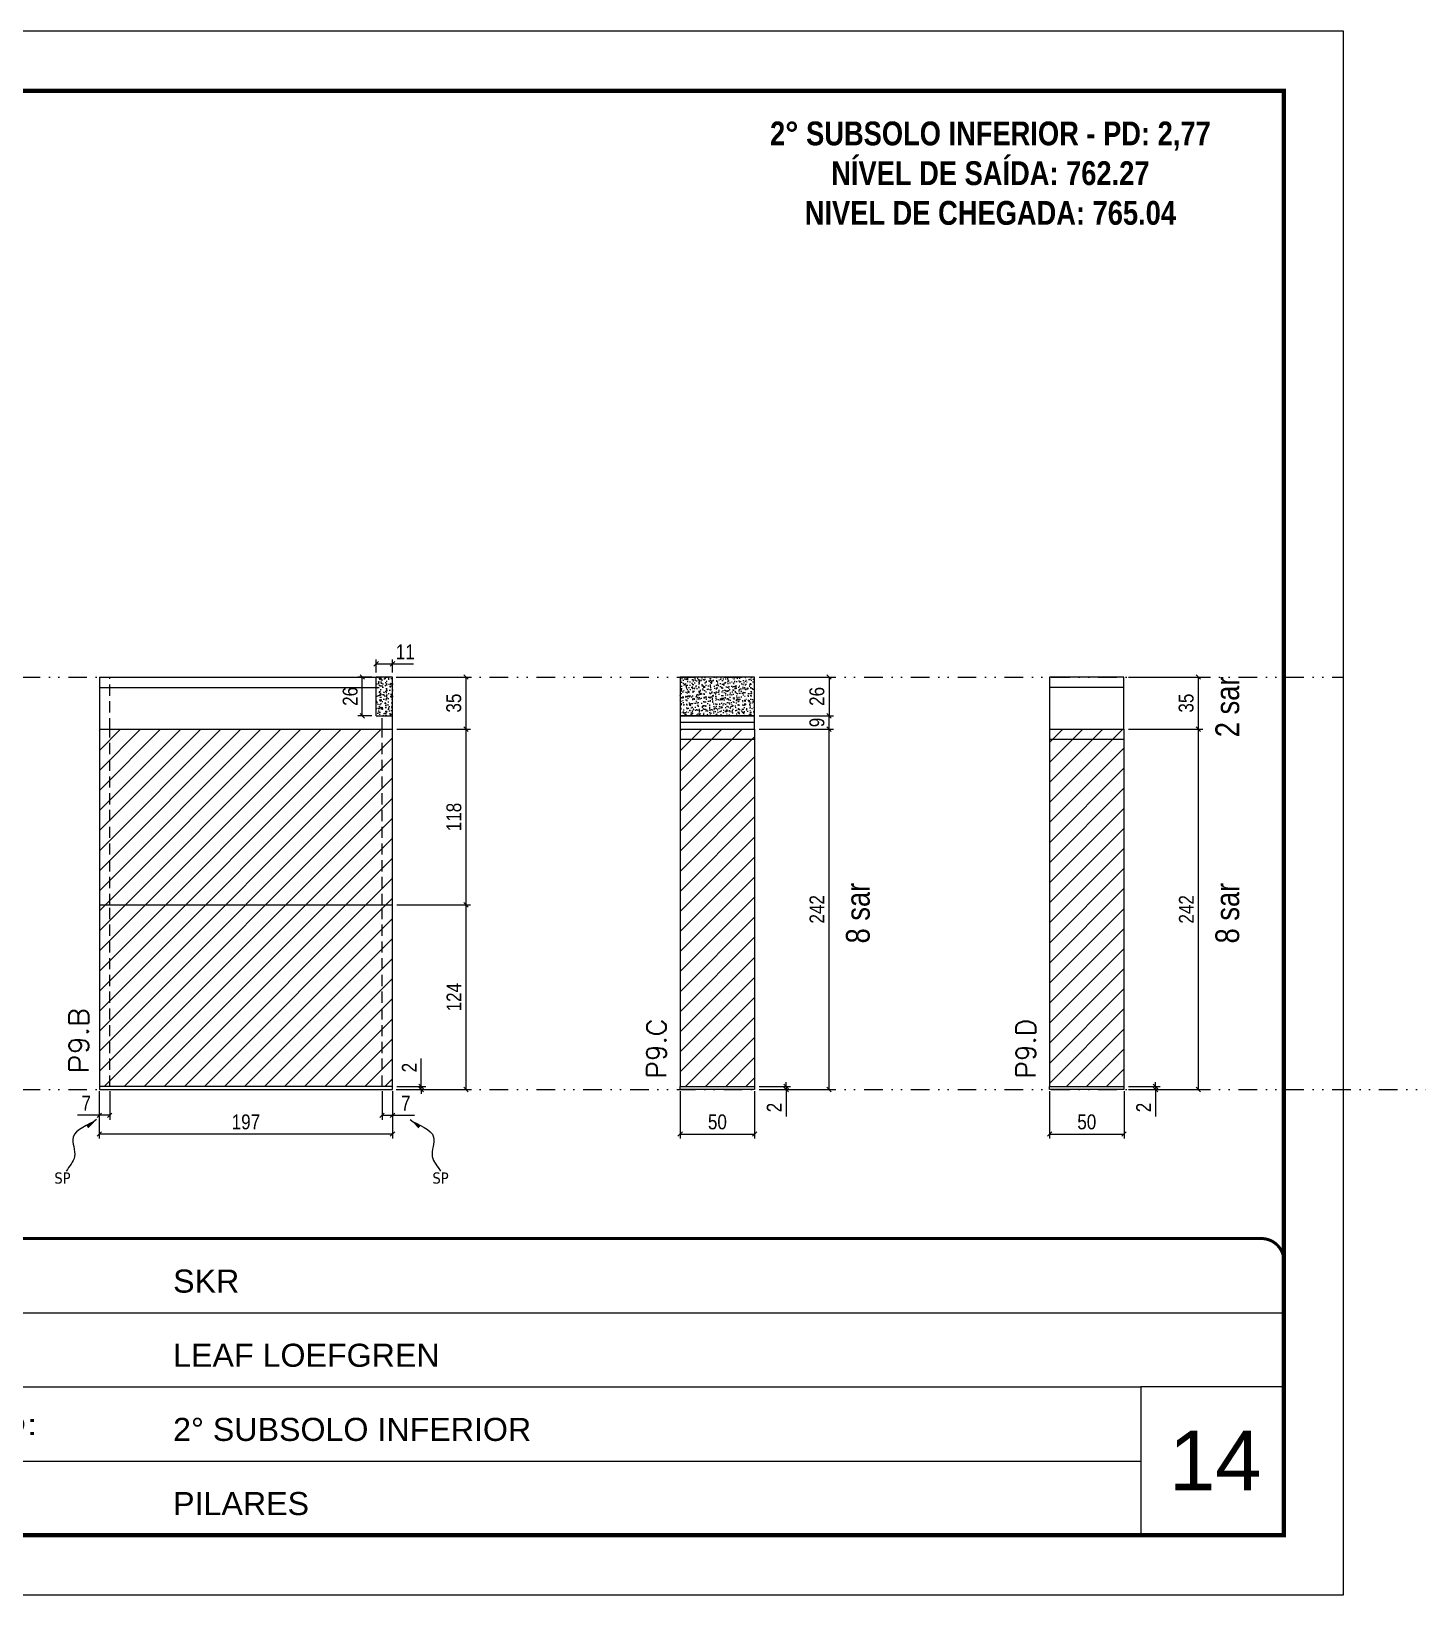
# Model space of a CAD drawing. Extents: x 13513 to 27878, y -21631 to 6985.
# Drawn here: x 16615 to 17547, y 2489 to 3539 of the extents above; entities that cross this region are included whole.
import ezdxf

# ---------------------------------------------------------------- set-up
doc = ezdxf.new("R2010")
doc.units = 0
for name, pattern in [('CONTINUO', [0]), ('DASHED', [0.75, 0.5, -0.25]), ('DIVIDE2', [0.625, 0.25, -0.125, 0, -0.125, 0, -0.125]), ('HIDDEN', [0.375, 0.25, -0.125])]:
    doc.linetypes.add(name, pattern=pattern)
for name, color, linetype, lineweight in [('CARIMBO', 255, 'Continuous', 9), ('Folhas', 255, 'Continuous', 9), ('Hachura', 251, 'Continuous', 9), ('SARRAFO DE PRESSAO', 251, 'DASHED', 9), ('Texto Seção', 7, 'Continuous', 15)]:
    doc.layers.add(name, color=color, linetype=linetype, lineweight=lineweight)
for name, color, linetype in [('COTA', 241, 'Continuous'), ('NOMENCLATURA', 7, 'Continuous'), ('Nível', 160, 'Continuous'), ('Painéis', 200, 'Continuous'), ('SARR_2.2x7', 40, 'Continuous'), ('SARR_EDITAR', 141, 'Continuous'), ('Sarrafo de Pressão', 42, 'HIDDEN'), ('texto', 7, 'Continuous')]:
    doc.layers.add(name, color=color, linetype=linetype)
doc.styles.add('ARIAL', font='arial.ttf')
doc.styles.add('ARIAL_NARROW', font='ARIALN.TTF', dxfattribs={"height": 0.2})
doc.styles.add('COTA TECNICA', font='techl___.ttf', dxfattribs={"height": 10})
doc.styles.add('COTA TECNICA-50', font='techl___.ttf', dxfattribs={"height": 10})
doc.styles.add('REGUA-120', font='ROMANS.shx', dxfattribs={"height": 15})
doc.styles.add('ROMANC', font='techb___.ttf', dxfattribs={"height": 2.5})
doc.styles.get("Standard").update_dxf_attribs({"font": 'arial.ttf'})
doc.styles.add('Tecnologia', font='')
doc.styles.get('Tecnologia').set_extended_font_data('Forgotten Futurist')
doc.dimstyles.new('COTA PAINEL-50', dxfattribs={"dimtxt": 10, "dimasz": 3, "dimexe": 3, "dimexo": 3, "dimgap": 3, "dimtad": 1, "dimdec": 1, "dimzin": 12, "dimdsep": 46, "dimtxsty": 'COTA TECNICA-50', "dimblk1": 'OBLIQUE', "dimblk2": 'OBLIQUE', "dimsah": 1, "dimcen": 0.9, "dimclrd": 4, "dimclre": 4, "dimclrt": 240, "dimadec": 1, "dimazin": 3, "dimtfac": 1, "dimtdec": 1, "dimtmove": 0, "dimatfit": 3, "dimfxl": 1, "dimtolj": 1, "dimtzin": 12, "dimarcsym": 0})
doc.dimstyles.new('PAINEL', dxfattribs={"dimtxt": 10, "dimasz": 3, "dimexe": 3, "dimexo": 3, "dimgap": 3, "dimtad": 1, "dimdec": 1, "dimzin": 12, "dimdsep": 46, "dimtxsty": 'COTA TECNICA', "dimblk1": 'OBLIQUE', "dimblk2": 'OBLIQUE', "dimsah": 1, "dimcen": 0.9, "dimclrd": 4, "dimclre": 4, "dimclrt": 240, "dimadec": 1, "dimazin": 3, "dimtfac": 1, "dimtdec": 1, "dimtmove": 0, "dimatfit": 3, "dimfxl": 1, "dimtolj": 1, "dimtzin": 12, "dimarcsym": 0})
doc.dimstyles.get("Standard").update_dxf_attribs({"dimtxt": 0.18, "dimasz": 0.18, "dimexe": 0.18, "dimexo": 0.0625, "dimgap": 0.09, "dimtad": 0, "dimtih": 1, "dimtoh": 1, "dimdec": 4, "dimzin": 0, "dimdsep": 46, "dimtxsty": 'Standard', "dimcen": 0.09, "dimadec": 0, "dimazin": 0, "dimtfac": 1, "dimtdec": 4, "dimtofl": 0, "dimtmove": 0, "dimatfit": 3, "dimfxl": 1, "dimtolj": 1, "dimtzin": 0, "dimarcsym": 0})

# ---------------------------------------------------------------- blocks, each defined once
blk = doc.blocks.new('9999999999')
at = {"color": 30, "linetype": 'CONTINUO'}
for p, q in [((98564.6, 34230.2), (98564.6, 34429.4)), ((98564.6, 34379.6), (99584, 34379.6)), ((98564.6, 34329.8), (99488, 34329.8)), ((99584, 34329.8), (99488, 34329.8)), ((99488, 34329.8), (99488, 34230.2)), ((98564.6, 34280), (99488, 34280))]:
    blk.add_line(p, q, dxfattribs=at)
at = {"color": 30, "linetype": 'CONTINUO', "const_width": 2}
blk.add_lwpolyline([(99584, 34230.2), (99584, 34414.4, 0.414214), (99569, 34429.4), (98229, 34429.4, 0.414214), (98214, 34414.4), (98214, 34245.2, 0.414214), (98229, 34230.2), (99584, 34230.2)], format="xyb", dxfattribs=at)
at = {"layer": 'Folhas'}
blk.add_lwpolyline([(98139, 34190.2), (99624, 34190.2), (99624, 35240.2), (98139, 35240.2)], close=True, dxfattribs=at)
at = {"layer": 'Folhas', "color": 30, "const_width": 3}
blk.add_lwpolyline([(98214, 34230.2), (99584, 34230.2), (99584, 35200.2), (98214, 35200.2)], close=True, dxfattribs=at)
at = {"color": 7, "linetype": 'Continuous', "ltscale": 5, "style": 'ARIAL'}
for s, height, p in [('SKR', 15.48, (98837.7, 34393.1)), ('LEAF LOEFGREN', 15.483, (98837.7, 34343.3)), ('2° SUBSOLO INFERIOR', 15.483, (98837.7, 34293.5)), ('NOVA SISTEMAS CONSTRUTIVOS', 11.059, (98263.2, 34267.2)), ('PILARES', 15.48, (98837.7, 34243.7))]:
    blk.add_text(s, height=height, dxfattribs=at).set_placement(p)
at = {"layer": 'Folhas', "color": 7, "style": 'Tecnologia', "width": 1.5}
for s, p in [('CLIENTE:', (98573.7, 34397.2)), ('OBRA:', (98573.7, 34347.3)), ('PAVIMENTO:', (98573.7, 34297.5)), ('PROJETO:', (98573.7, 34247.7))]:
    blk.add_text(s, height=14, dxfattribs=at).set_placement(p)
blk = doc.blocks.new('_Oblique')
at = {"color": 0, "linetype": 'ByBlock', "lineweight": -2}
blk.add_line((-0.5, -0.5), (0.5, 0.5), dxfattribs=at)
blk = doc.blocks.new('*D1206')
at = {"layer": 'COTA', "color": 4, "lineweight": -2, "transparency": 16777216}
for p, q in [((17051.4, 2827.3), (17051.4, 2795.4)), ((17101.4, 2827.3), (17101.4, 2795.4)), ((17051.4, 2798.4), (17101.4, 2798.4))]:
    blk.add_line(p, q, dxfattribs=at)
at = {"layer": 'Defpoints', "color": 0, "transparency": 16777216}
for p in [(17051.4, 2830.3), (17101.4, 2830.3), (17101.4, 2798.4)]:
    blk.add_point(p, dxfattribs=at)
at = {"layer": 'COTA', "color": 4, "lineweight": -2, "transparency": 16777216, "xscale": 3, "yscale": 3, "zscale": 3, "rotation": 180}
blk.add_blockref('_Oblique', (17051.4, 2798.4), dxfattribs=at)
at = {"layer": 'COTA', "color": 4, "lineweight": -2, "transparency": 16777216, "xscale": 3, "yscale": 3, "zscale": 3}
blk.add_blockref('_Oblique', (17101.4, 2798.4), dxfattribs=at)
at = {"layer": 'COTA', "color": 240, "transparency": 16777216, "insert": (17076.4, 2806.5), "char_height": 10, "attachment_point": 5, "style": 'COTA TECNICA'}
blk.add_mtext('\\A1;50', dxfattribs=at)
blk = doc.blocks.new('*D1207')
at = {"layer": 'COTA', "color": 4, "lineweight": -2, "transparency": 16777216}
for p, q in [((17104.4, 2830.3), (17125.6, 2830.3)), ((17104.4, 2828.3), (17125.6, 2828.3)), ((17122.6, 2830.3), (17122.6, 2833.3)), ((17122.6, 2830.3), (17122.6, 2828.3)), ((17122.6, 2828.3), (17122.6, 2810.2))]:
    blk.add_line(p, q, dxfattribs=at)
at = {"layer": 'Defpoints', "color": 0, "transparency": 16777216}
for p in [(17101.4, 2830.3), (17101.4, 2828.3), (17122.6, 2830.3)]:
    blk.add_point(p, dxfattribs=at)
at = {"layer": 'COTA', "color": 4, "lineweight": -2, "transparency": 16777216, "xscale": 3, "yscale": 3, "zscale": 3}
for p, rotation in [((17122.6, 2830.3), 270), ((17122.6, 2828.3), 90)]:
    blk.add_blockref('_Oblique', p, dxfattribs=dict(at, rotation=rotation))
at = {"layer": 'COTA', "color": 240, "transparency": 16777216, "insert": (17114.6, 2816.2), "char_height": 10, "attachment_point": 5, "rotation": 90, "style": 'COTA TECNICA-50'}
blk.add_mtext('\\A1;2', dxfattribs=at)
blk = doc.blocks.new('*D1208')
at = {"layer": 'COTA', "color": 4, "lineweight": -2, "transparency": 16777216}
for p, q in [((17104.4, 3070.3), (17154.4, 3070.3)), ((17151.4, 2828.3), (17151.4, 3070.3)), ((17104.4, 2828.3), (17154.4, 2828.3))]:
    blk.add_line(p, q, dxfattribs=at)
at = {"layer": 'Defpoints', "color": 0, "transparency": 16777216}
for p in [(17101.4, 3070.3), (17151.4, 3070.3), (17101.4, 2828.3)]:
    blk.add_point(p, dxfattribs=at)
at = {"layer": 'COTA', "color": 4, "lineweight": -2, "transparency": 16777216, "xscale": 3, "yscale": 3, "zscale": 3}
for p, rotation in [((17151.4, 3070.3), 90), ((17151.4, 2828.3), 270)]:
    blk.add_blockref('_Oblique', p, dxfattribs=dict(at, rotation=rotation))
at = {"layer": 'COTA', "color": 240, "transparency": 16777216, "insert": (17143.3, 2949.3), "char_height": 10, "attachment_point": 5, "rotation": 90, "style": 'COTA TECNICA-50'}
blk.add_mtext('\\A1;242', dxfattribs=at)
blk = doc.blocks.new('*D1214')
at = {"layer": 'COTA', "color": 4, "lineweight": -2, "transparency": 16777216}
for p, q in [((16661.1, 2827.3), (16661.1, 2795.4)), ((16858.1, 2827.3), (16858.1, 2795.4)), ((16858.1, 2798.4), (16661.1, 2798.4))]:
    blk.add_line(p, q, dxfattribs=at)
at = {"layer": 'Defpoints', "color": 0, "transparency": 16777216}
for p in [(16661.1, 2830.3), (16858.1, 2830.3), (16661.1, 2798.4)]:
    blk.add_point(p, dxfattribs=at)
at = {"layer": 'COTA', "color": 4, "lineweight": -2, "transparency": 16777216, "xscale": 3, "yscale": 3, "zscale": 3, "rotation": 180}
blk.add_blockref('_Oblique', (16661.1, 2798.4), dxfattribs=at)
at = {"layer": 'COTA', "color": 4, "lineweight": -2, "transparency": 16777216, "xscale": 3, "yscale": 3, "zscale": 3}
blk.add_blockref('_Oblique', (16858.1, 2798.4), dxfattribs=at)
at = {"layer": 'COTA', "color": 240, "transparency": 16777216, "insert": (16759.6, 2806.5), "char_height": 10, "attachment_point": 5, "style": 'COTA TECNICA'}
blk.add_mtext('\\A1;197', dxfattribs=at)
blk = doc.blocks.new('*D1215')
at = {"layer": 'COTA', "color": 4, "lineweight": -2, "transparency": 16777216}
for p, q in [((16851.1, 2827.3), (16851.1, 2808)), ((16858.1, 2825.3), (16858.1, 2808)), ((16851.1, 2811), (16858.1, 2811)), ((16858.1, 2811), (16872.9, 2811))]:
    blk.add_line(p, q, dxfattribs=at)
at = {"layer": 'Defpoints', "color": 0, "transparency": 16777216}
for p in [(16851.1, 2830.3), (16858.1, 2828.3), (16858.1, 2811)]:
    blk.add_point(p, dxfattribs=at)
at = {"layer": 'COTA', "color": 4, "lineweight": -2, "transparency": 16777216, "xscale": 3, "yscale": 3, "zscale": 3, "rotation": 180}
blk.add_blockref('_Oblique', (16851.1, 2811), dxfattribs=at)
at = {"layer": 'COTA', "color": 4, "lineweight": -2, "transparency": 16777216, "xscale": 3, "yscale": 3, "zscale": 3}
blk.add_blockref('_Oblique', (16858.1, 2811), dxfattribs=at)
at = {"layer": 'COTA', "color": 240, "transparency": 16777216, "insert": (16867, 2819.1), "char_height": 10, "attachment_point": 5, "style": 'COTA TECNICA-50'}
blk.add_mtext('\\A1;7', dxfattribs=at)
blk = doc.blocks.new('*D1216')
at = {"layer": 'COTA', "color": 4, "lineweight": -2, "transparency": 16777216}
for p, q in [((16661.1, 2825.3), (16661.1, 2808)), ((16668.1, 2827.3), (16668.1, 2808)), ((16661.1, 2811), (16646.4, 2811)), ((16668.1, 2811), (16661.1, 2811))]:
    blk.add_line(p, q, dxfattribs=at)
at = {"layer": 'Defpoints', "color": 0, "transparency": 16777216}
for p in [(16661.1, 2828.3), (16668.1, 2830.3), (16661.1, 2811)]:
    blk.add_point(p, dxfattribs=at)
at = {"layer": 'COTA', "color": 4, "lineweight": -2, "transparency": 16777216, "xscale": 3, "yscale": 3, "zscale": 3, "rotation": 180}
blk.add_blockref('_Oblique', (16661.1, 2811), dxfattribs=at)
at = {"layer": 'COTA', "color": 4, "lineweight": -2, "transparency": 16777216, "xscale": 3, "yscale": 3, "zscale": 3}
blk.add_blockref('_Oblique', (16668.1, 2811), dxfattribs=at)
at = {"layer": 'COTA', "color": 240, "transparency": 16777216, "insert": (16652.3, 2819.1), "char_height": 10, "attachment_point": 5, "style": 'COTA TECNICA-50'}
blk.add_mtext('\\A1;7', dxfattribs=at)
blk = doc.blocks.new('*D1217')
at = {"layer": 'COTA', "color": 4, "lineweight": -2, "transparency": 16777216}
for p, q in [((16877.4, 2830.3), (16877.4, 2849.1)), ((16861.1, 2830.3), (16880.4, 2830.3)), ((16861.1, 2828.3), (16880.4, 2828.3)), ((16877.4, 2828.3), (16877.4, 2830.3)), ((16877.4, 2828.3), (16877.4, 2825.3))]:
    blk.add_line(p, q, dxfattribs=at)
at = {"layer": 'Defpoints', "color": 0, "transparency": 16777216}
for p in [(16858.1, 2830.3), (16858.1, 2828.3), (16877.4, 2828.3)]:
    blk.add_point(p, dxfattribs=at)
at = {"layer": 'COTA', "color": 4, "lineweight": -2, "transparency": 16777216, "xscale": 3, "yscale": 3, "zscale": 3}
for p, rotation in [((16877.4, 2830.3), 270), ((16877.4, 2828.3), 90)]:
    blk.add_blockref('_Oblique', p, dxfattribs=dict(at, rotation=rotation))
at = {"layer": 'COTA', "color": 240, "transparency": 16777216, "insert": (16869.4, 2843), "char_height": 10, "attachment_point": 5, "rotation": 90, "style": 'COTA TECNICA-50'}
blk.add_mtext('\\A1;2', dxfattribs=at)
blk = doc.blocks.new('*D1224')
at = {"layer": 'COTA', "color": 4, "linetype": 'ByBlock', "lineweight": -2, "transparency": 16777216}
for p, q in [((16861.1, 2952.3), (16910.5, 2952.3)), ((16907.5, 2828.3), (16907.5, 2952.3)), ((16861.1, 2828.3), (16910.5, 2828.3))]:
    blk.add_line(p, q, dxfattribs=at)
at = {"layer": 'Defpoints', "color": 0, "linetype": 'ByBlock', "transparency": 16777216}
for p in [(16858.1, 2952.3), (16907.5, 2952.3), (16858.1, 2828.3)]:
    blk.add_point(p, dxfattribs=at)
at = {"layer": 'COTA', "color": 4, "linetype": 'ByBlock', "lineweight": -2, "transparency": 16777216, "xscale": 3, "yscale": 3, "zscale": 3}
for p, rotation in [((16907.5, 2952.3), 90), ((16907.5, 2828.3), 270)]:
    blk.add_blockref('_Oblique', p, dxfattribs=dict(at, rotation=rotation))
at = {"layer": 'COTA', "color": 240, "linetype": 'ByBlock', "transparency": 16777216, "insert": (16899.4, 2890.3), "char_height": 10, "attachment_point": 5, "rotation": 90, "style": 'COTA TECNICA'}
blk.add_mtext('\\A1;124', dxfattribs=at)
blk = doc.blocks.new('*D1225')
at = {"layer": 'COTA', "color": 4, "linetype": 'ByBlock', "lineweight": -2, "transparency": 16777216}
for p, q in [((16861.1, 2952.3), (16910.5, 2952.3)), ((16907.5, 2828.3), (16907.5, 2952.3)), ((16861.1, 2828.3), (16910.5, 2828.3))]:
    blk.add_line(p, q, dxfattribs=at)
at = {"layer": 'Defpoints', "color": 0, "linetype": 'ByBlock', "transparency": 16777216}
for p in [(16858.1, 2952.3), (16907.5, 2952.3), (16858.1, 2828.3)]:
    blk.add_point(p, dxfattribs=at)
at = {"layer": 'COTA', "color": 4, "linetype": 'ByBlock', "lineweight": -2, "transparency": 16777216, "xscale": 3, "yscale": 3, "zscale": 3}
for p, rotation in [((16907.5, 2952.3), 90), ((16907.5, 2828.3), 270)]:
    blk.add_blockref('_Oblique', p, dxfattribs=dict(at, rotation=rotation))
at = {"layer": 'COTA', "color": 240, "linetype": 'ByBlock', "transparency": 16777216, "insert": (16899.4, 2890.3), "char_height": 10, "attachment_point": 5, "rotation": 90, "style": 'COTA TECNICA'}
blk.add_mtext('\\A1;124', dxfattribs=at)
blk = doc.blocks.new('*D1226')
at = {"layer": 'COTA', "color": 4, "lineweight": -2, "transparency": 16777216}
for p, q in [((16861.1, 3070.3), (16910.5, 3070.3)), ((16907.5, 2952.3), (16907.5, 3070.3)), ((16861.1, 2952.3), (16910.5, 2952.3))]:
    blk.add_line(p, q, dxfattribs=at)
at = {"layer": 'Defpoints', "color": 0, "transparency": 16777216}
for p in [(16858.1, 3070.3), (16907.5, 3070.3), (16858.1, 2952.3)]:
    blk.add_point(p, dxfattribs=at)
at = {"layer": 'COTA', "color": 4, "lineweight": -2, "transparency": 16777216, "xscale": 3, "yscale": 3, "zscale": 3}
for p, rotation in [((16907.5, 3070.3), 90), ((16907.5, 2952.3), 270)]:
    blk.add_blockref('_Oblique', p, dxfattribs=dict(at, rotation=rotation))
at = {"layer": 'COTA', "color": 240, "transparency": 16777216, "insert": (16899.4, 3011.3), "char_height": 10, "attachment_point": 5, "rotation": 90, "style": 'COTA TECNICA-50'}
blk.add_mtext('\\A1;118', dxfattribs=at)
blk = doc.blocks.new('*D1227')
at = {"layer": 'COTA', "color": 4, "lineweight": -2, "transparency": 16777216}
for p, q in [((17299.6, 2827.3), (17299.6, 2795.4)), ((17349.6, 2827.3), (17349.6, 2795.4)), ((17299.6, 2798.4), (17349.6, 2798.4))]:
    blk.add_line(p, q, dxfattribs=at)
at = {"layer": 'Defpoints', "color": 0, "transparency": 16777216}
for p in [(17299.6, 2830.3), (17349.6, 2830.3), (17349.6, 2798.4)]:
    blk.add_point(p, dxfattribs=at)
at = {"layer": 'COTA', "color": 4, "lineweight": -2, "transparency": 16777216, "xscale": 3, "yscale": 3, "zscale": 3, "rotation": 180}
blk.add_blockref('_Oblique', (17299.6, 2798.4), dxfattribs=at)
at = {"layer": 'COTA', "color": 4, "lineweight": -2, "transparency": 16777216, "xscale": 3, "yscale": 3, "zscale": 3}
blk.add_blockref('_Oblique', (17349.6, 2798.4), dxfattribs=at)
at = {"layer": 'COTA', "color": 240, "transparency": 16777216, "insert": (17324.6, 2806.5), "char_height": 10, "attachment_point": 5, "style": 'COTA TECNICA'}
blk.add_mtext('\\A1;50', dxfattribs=at)
blk = doc.blocks.new('*D1228')
at = {"layer": 'COTA', "color": 4, "lineweight": -2, "transparency": 16777216}
for p, q in [((17352.6, 2830.3), (17373.8, 2830.3)), ((17352.6, 2828.3), (17373.8, 2828.3)), ((17370.8, 2830.3), (17370.8, 2833.3)), ((17370.8, 2830.3), (17370.8, 2828.3)), ((17370.8, 2828.3), (17370.8, 2810.2))]:
    blk.add_line(p, q, dxfattribs=at)
at = {"layer": 'Defpoints', "color": 0, "transparency": 16777216}
for p in [(17349.6, 2830.3), (17349.6, 2828.3), (17370.8, 2830.3)]:
    blk.add_point(p, dxfattribs=at)
at = {"layer": 'COTA', "color": 4, "lineweight": -2, "transparency": 16777216, "xscale": 3, "yscale": 3, "zscale": 3}
for p, rotation in [((17370.8, 2830.3), 270), ((17370.8, 2828.3), 90)]:
    blk.add_blockref('_Oblique', p, dxfattribs=dict(at, rotation=rotation))
at = {"layer": 'COTA', "color": 240, "transparency": 16777216, "insert": (17362.8, 2816.2), "char_height": 10, "attachment_point": 5, "rotation": 90, "style": 'COTA TECNICA-50'}
blk.add_mtext('\\A1;2', dxfattribs=at)
blk = doc.blocks.new('*D1229')
at = {"layer": 'COTA', "color": 4, "lineweight": -2, "transparency": 16777216}
for p, q in [((17352.6, 3070.3), (17402.6, 3070.3)), ((17399.6, 2828.3), (17399.6, 3070.3)), ((17352.6, 2828.3), (17402.6, 2828.3))]:
    blk.add_line(p, q, dxfattribs=at)
at = {"layer": 'Defpoints', "color": 0, "transparency": 16777216}
for p in [(17349.6, 3070.3), (17399.6, 3070.3), (17349.6, 2828.3)]:
    blk.add_point(p, dxfattribs=at)
at = {"layer": 'COTA', "color": 4, "lineweight": -2, "transparency": 16777216, "xscale": 3, "yscale": 3, "zscale": 3}
for p, rotation in [((17399.6, 3070.3), 90), ((17399.6, 2828.3), 270)]:
    blk.add_blockref('_Oblique', p, dxfattribs=dict(at, rotation=rotation))
at = {"layer": 'COTA', "color": 240, "transparency": 16777216, "insert": (17391.5, 2949.3), "char_height": 10, "attachment_point": 5, "rotation": 90, "style": 'COTA TECNICA-50'}
blk.add_mtext('\\A1;242', dxfattribs=at)
blk = doc.blocks.new('*D1230')
at = {"layer": 'COTA', "color": 4, "lineweight": -2, "transparency": 16777216}
for p, q in [((17352.6, 3105.3), (17402.6, 3105.3)), ((17399.6, 3070.3), (17399.6, 3105.3)), ((17352.6, 3070.3), (17402.6, 3070.3))]:
    blk.add_line(p, q, dxfattribs=at)
at = {"layer": 'Defpoints', "color": 0, "transparency": 16777216}
for p in [(17349.6, 3105.3), (17399.6, 3105.3), (17349.6, 3070.3)]:
    blk.add_point(p, dxfattribs=at)
at = {"layer": 'COTA', "color": 4, "lineweight": -2, "transparency": 16777216, "xscale": 3, "yscale": 3, "zscale": 3}
for p, rotation in [((17399.6, 3105.3), 90), ((17399.6, 3070.3), 270)]:
    blk.add_blockref('_Oblique', p, dxfattribs=dict(at, rotation=rotation))
at = {"layer": 'COTA', "color": 240, "transparency": 16777216, "insert": (17391.4, 3087.8), "char_height": 10, "attachment_point": 5, "rotation": 90, "style": 'COTA TECNICA'}
blk.add_mtext('\\A1;35', dxfattribs=at)
blk = doc.blocks.new('*D1267')
at = {"layer": 'COTA', "color": 4, "lineweight": -2, "transparency": 16777216}
for p, q in [((16861.1, 3105.3), (16910.5, 3105.3)), ((16907.5, 3070.3), (16907.5, 3105.3)), ((16861.1, 3070.3), (16910.5, 3070.3))]:
    blk.add_line(p, q, dxfattribs=at)
at = {"layer": 'Defpoints', "color": 0, "transparency": 16777216}
for p in [(16858.1, 3105.3), (16907.5, 3105.3), (16858.1, 3070.3)]:
    blk.add_point(p, dxfattribs=at)
at = {"layer": 'COTA', "color": 4, "lineweight": -2, "transparency": 16777216, "xscale": 3, "yscale": 3, "zscale": 3}
for p, rotation in [((16907.5, 3105.3), 90), ((16907.5, 3070.3), 270)]:
    blk.add_blockref('_Oblique', p, dxfattribs=dict(at, rotation=rotation))
at = {"layer": 'COTA', "color": 240, "transparency": 16777216, "insert": (16899.3, 3087.8), "char_height": 10, "attachment_point": 5, "rotation": 90, "style": 'COTA TECNICA'}
blk.add_mtext('\\A1;35', dxfattribs=at)
blk = doc.blocks.new('*D1268')
at = {"layer": 'COTA', "color": 4, "lineweight": -2, "transparency": 16777216}
for p, q in [((17104.4, 3079.3), (17154.4, 3079.3)), ((17151.4, 3070.3), (17151.4, 3079.3)), ((17104.4, 3070.3), (17154.4, 3070.3))]:
    blk.add_line(p, q, dxfattribs=at)
at = {"layer": 'Defpoints', "color": 0, "transparency": 16777216}
for p in [(17101.4, 3079.3), (17151.4, 3079.3), (17101.4, 3070.3)]:
    blk.add_point(p, dxfattribs=at)
at = {"layer": 'COTA', "color": 4, "lineweight": -2, "transparency": 16777216, "xscale": 3, "yscale": 3, "zscale": 3}
for p, rotation in [((17151.4, 3079.3), 90), ((17151.4, 3070.3), 270)]:
    blk.add_blockref('_Oblique', p, dxfattribs=dict(at, rotation=rotation))
at = {"layer": 'COTA', "color": 240, "transparency": 16777216, "insert": (17143.3, 3074.8), "char_height": 10, "attachment_point": 5, "rotation": 90, "style": 'COTA TECNICA'}
blk.add_mtext('\\A1;9', dxfattribs=at)
blk = doc.blocks.new('*D1271')
at = {"layer": 'COTA', "color": 4, "lineweight": -2, "transparency": 16777216}
for p, q in [((16844.1, 3105.3), (16834.8, 3105.3)), ((16837.8, 3079.3), (16837.8, 3105.3)), ((16844.1, 3079.3), (16834.8, 3079.3))]:
    blk.add_line(p, q, dxfattribs=at)
at = {"layer": 'Defpoints', "color": 0, "transparency": 16777216}
for p in [(16837.8, 3105.3), (16847.1, 3105.3), (16847.1, 3079.3)]:
    blk.add_point(p, dxfattribs=at)
at = {"layer": 'COTA', "color": 4, "lineweight": -2, "transparency": 16777216, "xscale": 3, "yscale": 3, "zscale": 3}
for p, rotation in [((16837.8, 3105.3), 90), ((16837.8, 3079.3), 270)]:
    blk.add_blockref('_Oblique', p, dxfattribs=dict(at, rotation=rotation))
at = {"layer": 'COTA', "color": 240, "transparency": 16777216, "insert": (16829.7, 3092.3), "char_height": 10, "attachment_point": 5, "rotation": 90, "style": 'COTA TECNICA'}
blk.add_mtext('\\A1;26', dxfattribs=at)
blk = doc.blocks.new('*D1272')
at = {"layer": 'COTA', "color": 4, "lineweight": -2, "transparency": 16777216}
for p, q in [((16847.1, 3108.3), (16847.1, 3117.2)), ((16847.1, 3114.2), (16858.1, 3114.2)), ((16858.1, 3108.3), (16858.1, 3117.2)), ((16858.1, 3114.2), (16872.2, 3114.2))]:
    blk.add_line(p, q, dxfattribs=at)
at = {"layer": 'Defpoints', "color": 0, "transparency": 16777216}
for p in [(16858.1, 3114.2), (16847.1, 3105.3), (16858.1, 3105.3)]:
    blk.add_point(p, dxfattribs=at)
at = {"layer": 'COTA', "color": 4, "lineweight": -2, "transparency": 16777216, "xscale": 3, "yscale": 3, "zscale": 3, "rotation": 180}
blk.add_blockref('_Oblique', (16847.1, 3114.2), dxfattribs=at)
at = {"layer": 'COTA', "color": 4, "lineweight": -2, "transparency": 16777216, "xscale": 3, "yscale": 3, "zscale": 3}
blk.add_blockref('_Oblique', (16858.1, 3114.2), dxfattribs=at)
at = {"layer": 'COTA', "color": 240, "transparency": 16777216, "insert": (16866.7, 3122.2), "char_height": 10, "attachment_point": 5, "style": 'COTA TECNICA'}
blk.add_mtext('\\A1;11', dxfattribs=at)
blk = doc.blocks.new('*D1273')
at = {"layer": 'COTA', "color": 4, "lineweight": -2, "transparency": 16777216}
for p, q in [((17104.4, 3105.3), (17154.4, 3105.3)), ((17151.4, 3105.3), (17151.4, 3079.3)), ((17104.4, 3079.3), (17154.4, 3079.3))]:
    blk.add_line(p, q, dxfattribs=at)
at = {"layer": 'Defpoints', "color": 0, "transparency": 16777216}
for p in [(17101.4, 3105.3), (17101.4, 3079.3), (17151.4, 3079.3)]:
    blk.add_point(p, dxfattribs=at)
at = {"layer": 'COTA', "color": 4, "lineweight": -2, "transparency": 16777216, "xscale": 3, "yscale": 3, "zscale": 3}
for p, rotation in [((17151.4, 3105.3), 90), ((17151.4, 3079.3), 270)]:
    blk.add_blockref('_Oblique', p, dxfattribs=dict(at, rotation=rotation))
at = {"layer": 'COTA', "color": 240, "transparency": 16777216, "insert": (17143.3, 3092.3), "char_height": 10, "attachment_point": 5, "rotation": 90, "style": 'COTA TECNICA'}
blk.add_mtext('\\A1;26', dxfattribs=at)

msp = doc.modelspace()

# ---------------------------------------------------------------- hatches: boundary and pattern name
at = {"layer": 'COTA'}
h = msp.add_hatch(dxfattribs=at)
h.set_pattern_fill('AR-CONC', color=256, scale=0.03)
h.paths.add_polyline_path([(16847.13, 3079.29), (16858.13, 3079.29), (16858.13, 3105.29), (16847.13, 3105.29)])
h = msp.add_hatch(dxfattribs=at)
h.set_pattern_fill('AR-CONC', color=256, scale=0.03)
h.paths.add_polyline_path([(17101.37, 3079.29), (17101.37, 3105.29), (17051.37, 3105.29), (17051.37, 3079.29)])
at = {"layer": 'Hachura', "linetype": 'ByBlock'}
h = msp.add_hatch(dxfattribs=at)
h.set_pattern_fill('ANSI31', color=256, scale=3)
h.paths.add_polyline_path([(16221.58, 3070.29), (16221.58, 2952.29), (16418.58, 2952.29), (16418.58, 3070.29)])
h.paths.add_polyline_path([(16221.58, 2952.29), (16221.58, 2830.29), (16418.58, 2830.29), (16418.58, 2952.29)])
h.paths.add_polyline_path([(16858.13, 2830.29), (16858.13, 2952.29), (16661.13, 2952.29), (16661.13, 2830.29)])
h.paths.add_polyline_path([(16858.13, 2952.29), (16858.13, 3070.29), (16661.13, 3070.29), (16661.13, 2952.29)])
h.paths.add_polyline_path([(17051.37, 2830.29), (17101.37, 2830.29), (17101.37, 3070.29), (17051.37, 3070.29)])
h.paths.add_polyline_path([(17299.59, 2830.29), (17349.59, 2830.29), (17349.59, 3070.29), (17299.59, 3070.29)])

# ---------------------------------------------------------------- linework, layer by layer
at = {"layer": 'COTA'}
for p, q in [((16858.13, 3105.29), (16847.13, 3105.29)), ((16858.13, 3079.29), (16858.13, 3105.29))]:
    msp.add_line(p, q, dxfattribs=at)
msp.add_lwpolyline([(17051.37, 3079.29), (17101.37, 3079.29), (17101.37, 3105.29), (17051.37, 3105.29)], close=True, dxfattribs=at)
at = {"layer": 'Nível', "color": 4, "linetype": 'DIVIDE2', "ltscale": 50}
for p, q in [((13526.77, 3105.29), (17496.97, 3105.29)), ((13526.77, 2828.29), (21531.15, 2828.29))]:
    msp.add_line(p, q, dxfattribs=at)
at = {"layer": 'Painéis'}
for p, q in [((16661.13, 3105.29), (16661.13, 2830.29)), ((16661.13, 3105.29), (16847.13, 3105.29)), ((16847.13, 3079.29), (16847.13, 3105.29)), ((16847.13, 3079.29), (16858.13, 3079.29)), ((16858.13, 2830.29), (16858.13, 3079.29)), ((16661.13, 3070.29), (16858.13, 3070.29)), ((17051.37, 3070.29), (17051.37, 2830.29)), ((17051.37, 3070.29), (17101.37, 3070.29)), ((17101.37, 3070.29), (17101.37, 2830.29)), ((17299.59, 3070.29), (17299.59, 2830.29)), ((17299.59, 3070.29), (17349.59, 3070.29)), ((17349.59, 3070.29), (17349.59, 2830.29)), ((16661.13, 2952.29), (16858.13, 2952.29)), ((17051.37, 2830.29), (17101.37, 2830.29)), ((17051.37, 2830.29), (17101.37, 2830.29)), ((17051.37, 2828.29), (17051.37, 2830.29)), ((17101.37, 2828.29), (17051.37, 2828.29)), ((17101.37, 2830.29), (17101.37, 2828.29)), ((17299.59, 2830.29), (17349.59, 2830.29)), ((17299.59, 2830.29), (17349.59, 2830.29)), ((17299.59, 2828.29), (17299.59, 2830.29)), ((17349.59, 2828.29), (17299.59, 2828.29)), ((17349.59, 2830.29), (17349.59, 2828.29))]:
    msp.add_line(p, q, dxfattribs=at)
for points in [[(17299.59, 3070.29), (17349.59, 3070.29), (17349.59, 3105.29), (17299.59, 3105.29)], [(17051.37, 3070.29), (17101.37, 3070.29), (17101.37, 3079.29), (17051.37, 3079.29)], [(16858.13, 2830.29), (16661.13, 2830.29), (16661.13, 2828.29), (16858.13, 2828.29)]]:
    msp.add_lwpolyline(points, close=True, dxfattribs=at)
at = {"layer": 'SARR_2.2x7'}
for p, q in [((16661.13, 3098.29), (16847.13, 3098.29)), ((17349.59, 3098.29), (17299.59, 3098.29)), ((17101.37, 3063.29), (17051.37, 3063.29)), ((17349.59, 3063.29), (17299.59, 3063.29))]:
    msp.add_line(p, q, dxfattribs=at)
at = {"layer": 'SARR_EDITAR'}
msp.add_line((17101.37, 3074.79), (17051.37, 3074.79), dxfattribs=at)
at = {"layer": 'Sarrafo de Pressão', "ltscale": 30}
for p, q in [((16668.13, 3070.29), (16668.13, 3105.29)), ((16851.13, 3070.29), (16851.13, 3079.29)), ((16668.13, 2952.29), (16668.13, 3070.29)), ((16851.13, 2952.29), (16851.13, 3070.29)), ((16668.13, 2830.29), (16668.13, 2952.29)), ((16851.13, 2830.29), (16851.13, 2952.29))]:
    msp.add_line(p, q, dxfattribs=at)

# ---------------------------------------------------------------- block references
at = {"layer": 'SARRAFO DE PRESSAO', "color": 6, "linetype": 'ByBlock'}
msp.add_blockref('9999999999', (-82127.01, -31701.2), dxfattribs=at)

# ---------------------------------------------------------------- texts
at = {"layer": 'CARIMBO', "style": 'ARIAL'}
msp.add_text('14', height=40, dxfattribs=at).set_placement((17379.83, 2559.15))
at = {"layer": 'NOMENCLATURA', "style": 'ARIAL_NARROW'}
for s, p in [('2 sar', (17426.98, 3064.9)), ('8 sar', (17178.75, 2926.4)), ('8 sar', (17426.98, 2926.4))]:
    msp.add_text(s, height=16, rotation=90, dxfattribs=at).set_placement(p)
at = {"layer": 'NOMENCLATURA', "color": 2, "insert": (17259.81, 3505.06), "char_height": 16, "attachment_point": 2, "style": 'ROMANC'}
msp.add_mtext_dynamic_manual_height_columns('\\P2° SUBSOLO INFERIOR - PD: 2,77\\PNÍVEL DE SAÍDA: 762.27\\PNIVEL DE CHEGADA: 765.04', width=432.3511, gutter_width=1, heights=[0], dxfattribs=at)
at = {"layer": 'texto', "color": 0, "char_height": 7.5, "attachment_point": 5}
for insert in [(16636.35, 2768.79), (16890.37, 2768.79)]:
    msp.add_mtext('{\\fTahoma|b0|i0|c0|p34;\\C4;SP}', dxfattribs=dict(at, insert=insert))
at = {"layer": 'Texto Seção', "style": 'REGUA-120', "width": 1.1}
msp.add_text('P9.B', height=13, rotation=90, dxfattribs=at).set_placement((16653.88, 2839.05))
at = {"layer": 'Texto Seção', "char_height": 13, "width": 370.6998, "attachment_point": 7, "rotation": 90, "style": 'REGUA-120'}
for s, insert in [('P9.C', (17041.92, 2835.7)), ('P9.D', (17290.14, 2835.7))]:
    msp.add_mtext(s, dxfattribs=dict(at, insert=insert))

# ---------------------------------------------------------------- dimensions: what is measured, and where the dimension line sits
at = {"layer": 'COTA'}
for base, p1, p2, dimstyle, picture, middle in [((16858.13, 3114.16), (16847.13, 3105.29), (16858.13, 3105.29), 'PAINEL', '*D1272', (16866.67, 3122.22)), ((16858.13, 2811.04), (16851.13, 2830.29), (16858.13, 2828.29), 'COTA PAINEL-50', '*D1215', (16866.99, 2819.12))]:
    dim = msp.add_linear_dim(base=base, p1=p1, p2=p2, dimstyle=dimstyle, dxfattribs=at)
    dim.commit()
    dim.dimension.update_dxf_attribs({"geometry": picture, "text_midpoint": middle})
for base, p1, p2, angle, dimstyle, picture, middle in [((16837.84, 3105.29), (16847.13, 3079.29), (16847.13, 3105.29), 90, 'PAINEL', '*D1271', (16829.74, 3092.29)), ((16907.49, 3105.29), (16858.13, 3070.29), (16858.13, 3105.29), 90, 'PAINEL', '*D1267', (16899.27, 3087.79)), ((17151.36, 3079.29), (17101.37, 3105.29), (17101.37, 3079.29), 90, 'PAINEL', '*D1273', (17143.25, 3092.29)), ((17399.58, 3105.29), (17349.59, 3070.29), (17349.59, 3105.29), 90, 'PAINEL', '*D1230', (17391.36, 3087.79)), ((16907.49, 3070.29), (16858.13, 2952.29), (16858.13, 3070.29), 90, 'COTA PAINEL-50', '*D1226', (16899.4, 3011.29)), ((17151.36, 3070.29), (17101.37, 2828.29), (17101.37, 3070.29), 90, 'COTA PAINEL-50', '*D1208', (17143.28, 2949.29)), ((17399.58, 3070.29), (17349.59, 2828.29), (17349.59, 3070.29), 90, 'COTA PAINEL-50', '*D1229', (17391.51, 2949.29)), ((16661.13, 2811.04), (16668.13, 2830.29), (16661.13, 2828.29), 180, 'COTA PAINEL-50', '*D1216', (16652.26, 2819.12))]:
    dim = msp.add_linear_dim(base=base, p1=p1, p2=p2, angle=angle, dimstyle=dimstyle, dxfattribs=at)
    dim.commit()
    dim.dimension.update_dxf_attribs({"geometry": picture, "text_midpoint": middle})
for base, p1, p2, dimstyle, picture, middle in [((17151.36, 3079.29), (17101.37, 3070.29), (17101.37, 3079.29), 'PAINEL', '*D1268', (17151.36, 3074.79)), ((16877.38, 2828.29), (16858.13, 2830.29), (16858.13, 2828.29), 'COTA PAINEL-50', '*D1217', (16877.38, 2843.03)), ((17122.56, 2830.29), (17101.37, 2828.29), (17101.37, 2830.29), 'COTA PAINEL-50', '*D1207', (17122.56, 2816.23)), ((17370.78, 2830.29), (17349.59, 2828.29), (17349.59, 2830.29), 'COTA PAINEL-50', '*D1228', (17370.78, 2816.23))]:
    dim = msp.add_linear_dim(base=base, p1=p1, p2=p2, angle=90, dimstyle=dimstyle, dxfattribs=at)
    dim.commit()
    dim.dimension.update_dxf_attribs({"geometry": picture, "text_midpoint": middle, "dimtype": 160})
at = {"layer": 'COTA', "linetype": 'ByBlock'}
for picture in ['*D1224', '*D1225']:
    dim = msp.add_aligned_dim(p1=(16858.13, 2828.29), p2=(16858.13, 2952.29), distance=-49.37, dimstyle='PAINEL', dxfattribs=at)
    dim.commit()
    dim.dimension.update_dxf_attribs({"geometry": picture, "text_midpoint": (16899.42, 2890.29)})
at = {"layer": 'COTA'}
dim = msp.add_linear_dim(base=(16661.13, 2798.39), p1=(16858.13, 2830.29), p2=(16661.13, 2830.29), angle=180, dimstyle='PAINEL', override={"dimarcsym": 2}, dxfattribs=at)
dim.commit()
dim.dimension.update_dxf_attribs({"geometry": '*D1214', "text_midpoint": (16759.63, 2806.49)})
for base, p1, p2, picture, middle in [((17101.37, 2798.39), (17051.37, 2830.29), (17101.37, 2830.29), '*D1206', (17076.37, 2806.5)), ((17349.59, 2798.39), (17299.59, 2830.29), (17349.59, 2830.29), '*D1227', (17324.59, 2806.5))]:
    dim = msp.add_linear_dim(base=base, p1=p1, p2=p2, dimstyle='PAINEL', override={"dimarcsym": 2}, dxfattribs=at)
    dim.commit()
    dim.dimension.update_dxf_attribs({"geometry": picture, "text_midpoint": middle})

# ---------------------------------------------------------------- leaders
at = {"layer": 'COTA', "path_type": 1}
for points in [[(16659.3, 2808.1), (16643.51, 2796.27), (16644.44, 2783.26), (16638.88, 2773.48)], [(16869.96, 2808.1), (16885.74, 2796.27), (16884.82, 2783.26), (16890.37, 2773.48)]]:
    msp.add_leader(points, dimstyle='Standard', override={"dimasz": 8}, dxfattribs=at)

doc.saveas('drawing.dxf')
